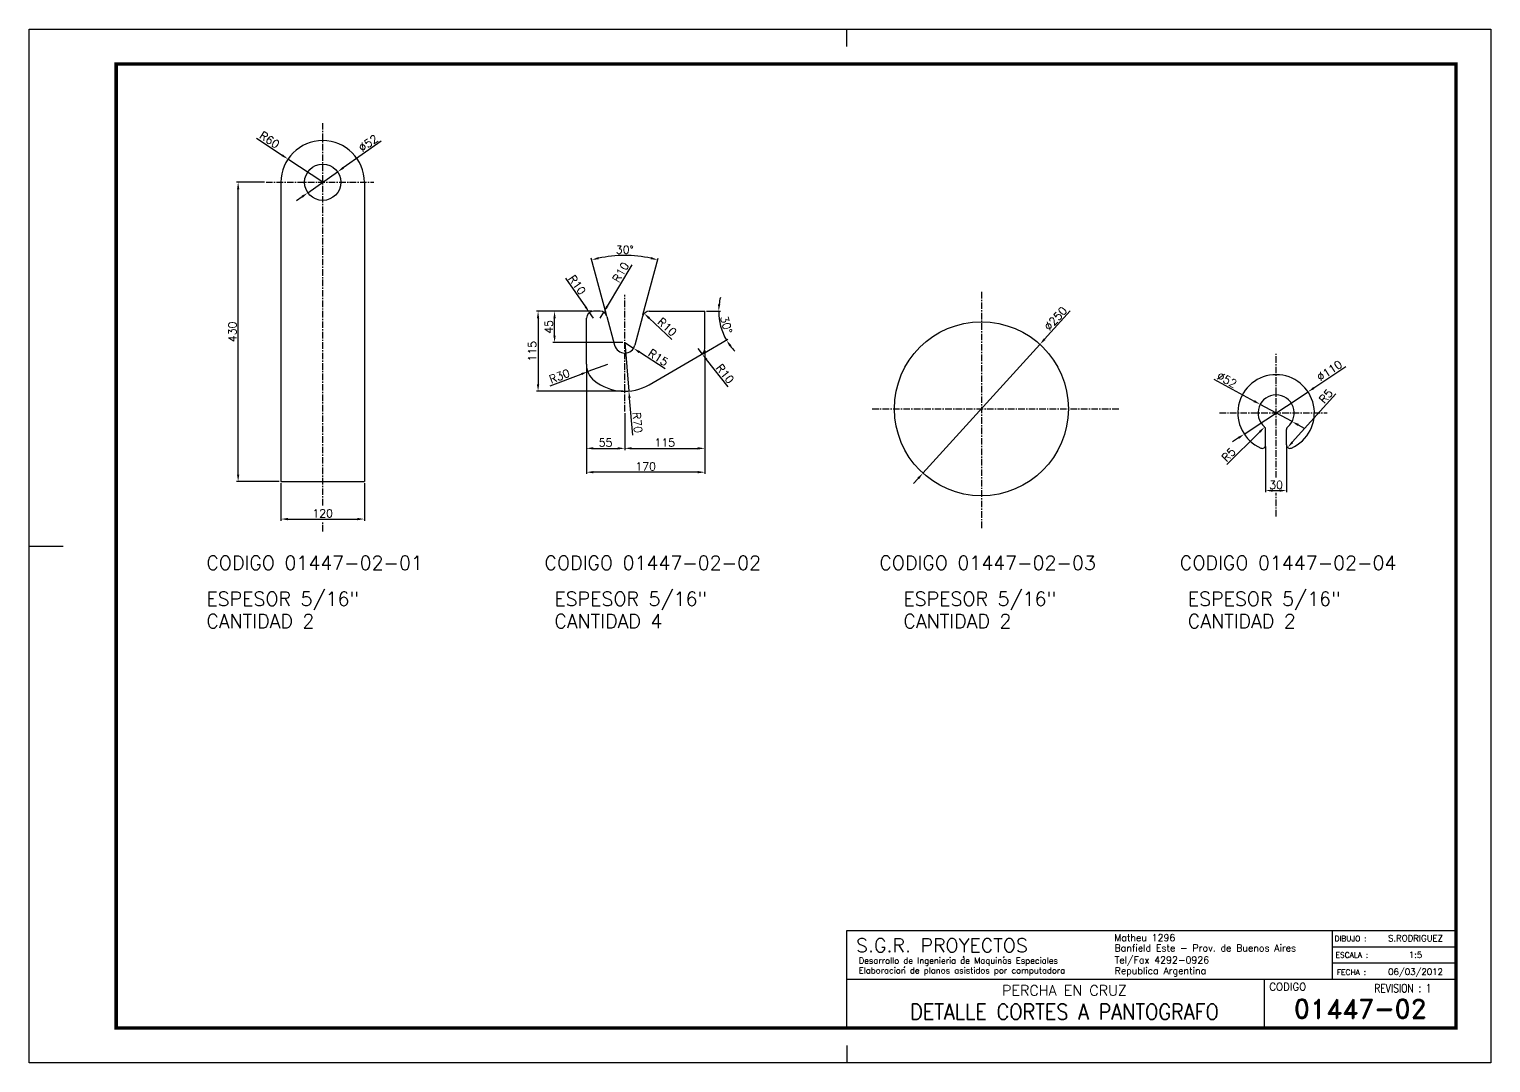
# Model space of a CAD drawing. Extents: x -13768 to 18086, y -10615 to 1188.
# Drawn here: x -11486 to -9386, y -6377 to -4892 of the extents above; entities that cross this region are included whole.
import ezdxf
from ezdxf.enums import TextEntityAlignment as Align

# ---------------------------------------------------------------- set-up
doc = ezdxf.new("R2010")
doc.units = 0
doc.header["$LTSCALE"] = 7.5
doc.header["$MEASUREMENT"] = 0
doc.linetypes.add('CENTER', pattern=[2, 1.25, -0.25, 0.25, -0.25])
doc.layers.get('0').update_dxf_attribs({"linetype": 'CONTINUOUS'})
doc.layers.get('DEFPOINTS').update_dxf_attribs({"linetype": 'CONTINUOUS'})
for name, color, linetype in [('1', 1, 'CENTER'), ('CL', 1, 'CENTER'), ('CO', 3, 'CONTINUOUS')]:
    doc.layers.add(name, color=color, linetype=linetype)
doc.styles.add('ROMAND', font='ROMAND')
doc.styles.add('ROMANS', font='ROMANS.SHX')
doc.dimstyles.new('5', dxfattribs={"dimscale": 5, "dimtxt": 2.3, "dimasz": 2, "dimexe": 0.5, "dimexo": 0.5, "dimgap": 0.5, "dimtad": 1, "dimdec": 0, "dimdsep": 46, "dimtxsty": 'ROMANS', "dimcen": -2, "dimclrt": 7, "dimadec": 0, "dimazin": 0, "dimtfac": 0.869565, "dimtdec": 0, "dimtmove": 0, "dimatfit": 3, "dimfxl": 1, "dimtolj": 1, "dimarcsym": 0})

# ---------------------------------------------------------------- blocks, each defined once
blk = doc.blocks.new('*D841')
at = {"layer": 'CO', "color": 0, "lineweight": -2}
for p, q in [((-11148.5, -5111.7), (-11188.7, -5111.7)), ((-11186.2, -5531.7), (-11186.2, -5121.7)), ((-11127.2, -5541.7), (-11188.7, -5541.7))]:
    blk.add_line(p, q, dxfattribs=at)
at = {"layer": 'CO', "color": 0}
for points in [[(-11187.8, -5121.7), (-11184.5, -5121.7), (-11186.2, -5111.7)], [(-11187.8, -5531.7), (-11184.5, -5531.7), (-11186.2, -5541.7)]]:
    blk.add_solid(points, dxfattribs=at)
at = {"layer": 'DEFPOINTS', "color": 0}
for p in [(-11186.2, -5111.7), (-11146, -5111.7), (-11124.7, -5541.7)]:
    blk.add_point(p, dxfattribs=at)
at = {"layer": 'CO', "color": 7, "insert": (-11194.4, -5326.7), "char_height": 11.5, "attachment_point": 5, "rotation": 90, "style": 'ROMANS'}
blk.add_mtext('\\A1;430', dxfattribs=at)
blk = doc.blocks.new('*D842')
at = {"layer": 'CO', "color": 0, "lineweight": -2}
for p, q in [((-11124.7, -5544.2), (-11124.7, -5598.1)), ((-11004.7, -5544.2), (-11004.7, -5598.1)), ((-11114.7, -5595.6), (-11014.7, -5595.6))]:
    blk.add_line(p, q, dxfattribs=at)
at = {"layer": 'CO', "color": 0}
for points in [[(-11114.7, -5594), (-11114.7, -5597.3), (-11124.7, -5595.6)], [(-11014.7, -5594), (-11014.7, -5597.3), (-11004.7, -5595.6)]]:
    blk.add_solid(points, dxfattribs=at)
at = {"layer": 'DEFPOINTS', "color": 0}
for p in [(-11124.7, -5541.7), (-11004.7, -5541.7), (-11004.7, -5595.6)]:
    blk.add_point(p, dxfattribs=at)
at = {"layer": 'CO', "color": 7, "insert": (-11064.7, -5587.4), "char_height": 11.5, "attachment_point": 5, "style": 'ROMANS'}
blk.add_mtext('\\A1;120', dxfattribs=at)
blk = doc.blocks.new('*D843')
at = {"layer": 'CO', "color": 0, "lineweight": -2}
for p, q in [((-10980.5, -5052.5), (-11035.2, -5091)), ((-11085.9, -5126.7), (-11043.4, -5096.8)), ((-11094.1, -5132.5), (-11102.3, -5138.2))]:
    blk.add_line(p, q, dxfattribs=at)
at = {"layer": 'CO', "color": 0}
for points in [[(-11036.2, -5089.7), (-11034.3, -5092.4), (-11043.4, -5096.8)], [(-11095.1, -5131.1), (-11093.2, -5133.8), (-11085.9, -5126.7)]]:
    blk.add_solid(points, dxfattribs=at)
at = {"layer": 'DEFPOINTS', "color": 0}
for p in [(-11043.4, -5096.8), (-11085.9, -5126.7)]:
    blk.add_point(p, dxfattribs=at)
at = {"layer": 'CO', "color": 7, "insert": (-10999.2, -5055.6), "char_height": 11.5, "attachment_point": 5, "rotation": 35.131, "style": 'ROMANS'}
blk.add_mtext('\\A1;∅52', dxfattribs=at)
blk = doc.blocks.new('*D844')
at = {"layer": 'CO', "color": 0, "lineweight": -2}
for p, q in [((-11160, -5048.1), (-11122.9, -5072.9)), ((-11064.7, -5111.7), (-11114.6, -5078.4))]:
    blk.add_line(p, q, dxfattribs=at)
at = {"layer": 'CO', "color": 0}
blk.add_solid([(-11122, -5071.5), (-11123.8, -5074.2), (-11114.6, -5078.4)], dxfattribs=at)
at = {"layer": 'DEFPOINTS', "color": 0}
for p in [(-11114.6, -5078.4), (-11064.7, -5111.7)]:
    blk.add_point(p, dxfattribs=at)
at = {"layer": 'CO', "color": 7, "insert": (-11141, -5050.8), "char_height": 11.5, "attachment_point": 5, "rotation": 326.2628, "style": 'ROMANS'}
blk.add_mtext('\\A1;R60', dxfattribs=at)
blk = doc.blocks.new('*D845')
at = {"layer": 'CO', "color": 0, "lineweight": -2}
for p, q in [((-10515.7, -5353.2), (-10515.7, -5530.8)), ((-10685.7, -5375.8), (-10685.7, -5530.8)), ((-10525.7, -5528.3), (-10675.7, -5528.3))]:
    blk.add_line(p, q, dxfattribs=at)
at = {"layer": 'CO', "color": 0}
for points in [[(-10675.7, -5526.6), (-10675.7, -5529.9), (-10685.7, -5528.3)], [(-10525.7, -5526.6), (-10525.7, -5529.9), (-10515.7, -5528.3)]]:
    blk.add_solid(points, dxfattribs=at)
at = {"layer": 'DEFPOINTS', "color": 0}
for p in [(-10515.7, -5350.7), (-10685.7, -5373.3), (-10685.7, -5528.3)]:
    blk.add_point(p, dxfattribs=at)
at = {"layer": 'CO', "color": 7, "insert": (-10600.7, -5520), "char_height": 11.5, "attachment_point": 5, "style": 'ROMANS'}
blk.add_mtext('\\A1;170', dxfattribs=at)
blk = doc.blocks.new('*D846')
at = {"layer": 'CO', "color": 0, "lineweight": -2}
for p, q in [((-10685.7, -5375.8), (-10685.7, -5496.5)), ((-10630.7, -5443.5), (-10630.7, -5496.5)), ((-10675.7, -5494), (-10640.7, -5494))]:
    blk.add_line(p, q, dxfattribs=at)
at = {"layer": 'CO', "color": 0}
for points in [[(-10675.7, -5492.3), (-10675.7, -5495.7), (-10685.7, -5494)], [(-10640.7, -5492.3), (-10640.7, -5495.7), (-10630.7, -5494)]]:
    blk.add_solid(points, dxfattribs=at)
at = {"layer": 'DEFPOINTS', "color": 0}
for p in [(-10685.7, -5373.3), (-10630.7, -5441), (-10630.7, -5494)]:
    blk.add_point(p, dxfattribs=at)
at = {"layer": 'CO', "color": 7, "insert": (-10658.2, -5485.7), "char_height": 11.5, "attachment_point": 5, "style": 'ROMANS'}
blk.add_mtext('\\A1;55', dxfattribs=at)
blk = doc.blocks.new('*D847')
at = {"layer": 'CO', "color": 0, "lineweight": -2}
for p, q in [((-10515.7, -5353.2), (-10515.7, -5496.5)), ((-10630.7, -5443.5), (-10630.7, -5496.5)), ((-10620.7, -5494), (-10525.7, -5494))]:
    blk.add_line(p, q, dxfattribs=at)
at = {"layer": 'CO', "color": 0}
for points in [[(-10620.7, -5492.3), (-10620.7, -5495.7), (-10630.7, -5494)], [(-10525.7, -5492.3), (-10525.7, -5495.7), (-10515.7, -5494)]]:
    blk.add_solid(points, dxfattribs=at)
at = {"layer": 'DEFPOINTS', "color": 0}
for p in [(-10515.7, -5350.7), (-10630.7, -5441), (-10515.7, -5494)]:
    blk.add_point(p, dxfattribs=at)
at = {"layer": 'CO', "color": 7, "insert": (-10573.2, -5485.7), "char_height": 11.5, "attachment_point": 5, "style": 'ROMANS'}
blk.add_mtext('\\A1;115', dxfattribs=at)
blk = doc.blocks.new('*D848')
at = {"layer": 'CO', "color": 0, "lineweight": -2}
for p, q in [((-10678.2, -5297), (-10734, -5297)), ((-10731.5, -5332), (-10731.5, -5307)), ((-10633.2, -5342), (-10734, -5342))]:
    blk.add_line(p, q, dxfattribs=at)
at = {"layer": 'CO', "color": 0}
for points in [[(-10733.2, -5307), (-10729.9, -5307), (-10731.5, -5297)], [(-10733.2, -5332), (-10729.9, -5332), (-10731.5, -5342)]]:
    blk.add_solid(points, dxfattribs=at)
at = {"layer": 'DEFPOINTS', "color": 0}
for p in [(-10731.5, -5297), (-10675.7, -5297), (-10630.7, -5342)]:
    blk.add_point(p, dxfattribs=at)
at = {"layer": 'CO', "color": 7, "insert": (-10739.8, -5319.5), "char_height": 11.5, "attachment_point": 5, "rotation": 90, "style": 'ROMANS'}
blk.add_mtext('\\A1;45', dxfattribs=at)
blk = doc.blocks.new('*D849')
at = {"layer": 'CO', "color": 0, "lineweight": -2}
for p, q in [((-10678.2, -5297), (-10757.7, -5297)), ((-10755.2, -5307), (-10755.2, -5402)), ((-10633.2, -5412), (-10757.7, -5412))]:
    blk.add_line(p, q, dxfattribs=at)
at = {"layer": 'CO', "color": 0}
for points in [[(-10756.9, -5307), (-10753.6, -5307), (-10755.2, -5297)], [(-10756.9, -5402), (-10753.6, -5402), (-10755.2, -5412)]]:
    blk.add_solid(points, dxfattribs=at)
at = {"layer": 'DEFPOINTS', "color": 0}
for p in [(-10675.7, -5297), (-10755.2, -5412), (-10630.7, -5412)]:
    blk.add_point(p, dxfattribs=at)
at = {"layer": 'CO', "color": 7, "insert": (-10763.5, -5354.5), "char_height": 11.5, "attachment_point": 5, "rotation": 90, "style": 'ROMANS'}
blk.add_mtext('\\A1;115', dxfattribs=at)
blk = doc.blocks.new('*D850')
at = {"layer": 'CO', "color": 0, "lineweight": -2}
for p, q in [((-10630.7, -5342), (-10618.1, -5350.2)), ((-10572.4, -5379.9), (-10609.7, -5355.7))]:
    blk.add_line(p, q, dxfattribs=at)
at = {"layer": 'CO', "color": 0}
blk.add_solid([(-10608.8, -5354.3), (-10610.6, -5357.1), (-10618.1, -5350.2)], dxfattribs=at)
at = {"layer": 'DEFPOINTS', "color": 0}
for p in [(-10630.7, -5342), (-10618.1, -5350.2)]:
    blk.add_point(p, dxfattribs=at)
at = {"layer": 'CO', "color": 7, "insert": (-10582.4, -5363.6), "char_height": 11.5, "attachment_point": 5, "rotation": 326.9802, "style": 'ROMANS'}
blk.add_mtext('\\A1;R15', dxfattribs=at)
blk = doc.blocks.new('*D851')
at = {"layer": 'CO', "color": 0, "lineweight": -2}
for p, q in [((-10630.7, -5342), (-10624.7, -5411.8)), ((-10619.2, -5474.9), (-10623.8, -5421.7))]:
    blk.add_line(p, q, dxfattribs=at)
at = {"layer": 'CO', "color": 0}
blk.add_solid([(-10622.2, -5421.6), (-10625.5, -5421.9), (-10624.7, -5411.8)], dxfattribs=at)
at = {"layer": 'DEFPOINTS', "color": 0}
for p in [(-10630.7, -5342), (-10624.7, -5411.8)]:
    blk.add_point(p, dxfattribs=at)
at = {"layer": 'CO', "color": 7, "insert": (-10612.5, -5457), "char_height": 11.5, "attachment_point": 5, "rotation": 274.9411, "style": 'ROMANS'}
blk.add_mtext('\\A1;R70', dxfattribs=at)
blk = doc.blocks.new('*D852')
at = {"layer": 'CO', "color": 0, "lineweight": -2}
for p, q in [((-10655.7, -5373.3), (-10683.8, -5383.8)), ((-10737.7, -5404.1), (-10693.1, -5387.3))]:
    blk.add_line(p, q, dxfattribs=at)
at = {"layer": 'CO', "color": 0}
blk.add_solid([(-10693.7, -5385.8), (-10692.6, -5388.9), (-10683.8, -5383.8)], dxfattribs=at)
at = {"layer": 'DEFPOINTS', "color": 0}
for p in [(-10655.7, -5373.3), (-10683.8, -5383.8)]:
    blk.add_point(p, dxfattribs=at)
at = {"layer": 'CO', "color": 7, "insert": (-10724.4, -5390.3), "char_height": 11.5, "attachment_point": 5, "rotation": 20.6155, "style": 'ROMANS'}
blk.add_mtext('\\A1;R30', dxfattribs=at)
blk = doc.blocks.new('*D853')
at = {"layer": 'CO', "color": 0, "lineweight": -2}
for p, q in [((-10715.7, -5249.7), (-10687.1, -5290.6)), ((-10675.7, -5307), (-10681.4, -5298.8))]:
    blk.add_line(p, q, dxfattribs=at)
at = {"layer": 'CO', "color": 0}
blk.add_solid([(-10685.8, -5289.7), (-10688.5, -5291.6), (-10681.4, -5298.8)], dxfattribs=at)
at = {"layer": 'DEFPOINTS', "color": 0}
for p in [(-10681.4, -5298.8), (-10675.7, -5307)]:
    blk.add_point(p, dxfattribs=at)
at = {"layer": 'CO', "color": 7, "insert": (-10699.1, -5259.1), "char_height": 11.5, "attachment_point": 5, "rotation": 304.8924, "style": 'ROMANS'}
blk.add_mtext('\\A1;R10', dxfattribs=at)
blk = doc.blocks.new('*D854')
at = {"layer": 'CO', "color": 0, "lineweight": -2}
for p, q in [((-10620.6, -5230.4), (-10655.8, -5289.8)), ((-10666, -5307), (-10660.9, -5298.4))]:
    blk.add_line(p, q, dxfattribs=at)
at = {"layer": 'CO', "color": 0}
blk.add_solid([(-10657.2, -5289), (-10654.3, -5290.7), (-10660.9, -5298.4)], dxfattribs=at)
at = {"layer": 'DEFPOINTS', "color": 0}
for p in [(-10666, -5307), (-10660.9, -5298.4)]:
    blk.add_point(p, dxfattribs=at)
at = {"layer": 'CO', "color": 7, "insert": (-10636.5, -5241), "char_height": 11.5, "attachment_point": 5, "rotation": 59.4007, "style": 'ROMANS'}
blk.add_mtext('\\A1;R10', dxfattribs=at)
blk = doc.blocks.new('*D855')
at = {"layer": 'CO', "color": 0, "lineweight": -2}
blk.add_line((-10562.8, -5337.4), (-10595.4, -5307), dxfattribs=at)
at = {"layer": 'CO', "color": 0}
blk.add_solid([(-10594.3, -5305.8), (-10596.6, -5308.3), (-10602.8, -5300.2)], dxfattribs=at)
at = {"layer": 'DEFPOINTS', "color": 0}
for p in [(-10602.8, -5300.2), (-10595.4, -5307)]:
    blk.add_point(p, dxfattribs=at)
at = {"layer": 'CO', "color": 7, "insert": (-10569.8, -5319.6), "char_height": 11.5, "attachment_point": 5, "rotation": 317.0908, "style": 'ROMANS'}
blk.add_mtext('\\A1;R10', dxfattribs=at)
blk = doc.blocks.new('*D856')
at = {"layer": 'CO', "color": 0, "lineweight": -2}
for p, q in [((-10513.2, -5297), (-10493.2, -5297)), ((-10518.5, -5358.1), (-10482.4, -5337.2))]:
    blk.add_line(p, q, dxfattribs=at)
for start, end in [(166.1687, 173.0843), (180, 210), (216.9157, 223.8313)]:
    blk.add_arc((-10412.8, -5297), 82.9, start, end, dxfattribs=at)
at = {"layer": 'CO', "color": 0}
for points in [[(-10493.4, -5287.2), (-10496.7, -5287), (-10495.7, -5297)], [(-10480.4, -5347.7), (-10477.6, -5345.9), (-10484.6, -5338.5)]]:
    blk.add_solid(points, dxfattribs=at)
at = {"layer": 'DEFPOINTS', "color": 0}
for p in [(-10595.4, -5297), (-10515.7, -5297), (-10494.4, -5311.4), (-10520.7, -5359.4), (-10595.7, -5402.7)]:
    blk.add_point(p, dxfattribs=at)
at = {"layer": 'CO', "color": 7, "insert": (-10484.9, -5316.4), "char_height": 11.5, "attachment_point": 5, "rotation": 285, "style": 'ROMANS'}
blk.add_mtext('\\A1;30°', dxfattribs=at)
blk = doc.blocks.new('*D857')
at = {"layer": 'CO', "color": 0, "lineweight": -2}
for p, q in [((-10525.7, -5350.7), (-10519.5, -5358.5)), ((-10482.3, -5405.6), (-10513.3, -5366.4))]:
    blk.add_line(p, q, dxfattribs=at)
at = {"layer": 'CO', "color": 0}
blk.add_solid([(-10512, -5365.4), (-10514.6, -5367.4), (-10519.5, -5358.5)], dxfattribs=at)
at = {"layer": 'DEFPOINTS', "color": 0}
for p in [(-10525.7, -5350.7), (-10519.5, -5358.5)]:
    blk.add_point(p, dxfattribs=at)
at = {"layer": 'CO', "color": 7, "insert": (-10486.6, -5386.9), "char_height": 11.5, "attachment_point": 5, "rotation": 308.3243, "style": 'ROMANS'}
blk.add_mtext('\\A1;R10', dxfattribs=at)
blk = doc.blocks.new('*D858')
at = {"layer": 'CO', "color": 0, "lineweight": -2}
for p, q in [((-10656.9, -5302), (-10678.7, -5220.7)), ((-10604.5, -5302), (-10582.7, -5220.7))]:
    blk.add_line(p, q, dxfattribs=at)
blk.add_arc((-10630.7, -5400), 183.1, 78.1298, 101.8702, dxfattribs=at)
at = {"layer": 'CO', "color": 0}
for points in [[(-10668, -5222.4), (-10668.7, -5219.2), (-10678.1, -5223.1)], [(-10592.7, -5219.2), (-10593.4, -5222.4), (-10583.3, -5223.1)]]:
    blk.add_solid(points, dxfattribs=at)
at = {"layer": 'DEFPOINTS', "color": 0}
for p in [(-10614.7, -5217.6), (-10656.3, -5304.4), (-10605.1, -5304.4), (-10645.2, -5345.9), (-10616.2, -5345.9)]:
    blk.add_point(p, dxfattribs=at)
at = {"layer": 'CO', "color": 7, "insert": (-10630.7, -5208.6), "char_height": 11.5, "attachment_point": 5, "style": 'ROMANS'}
blk.add_mtext('\\A1;30°', dxfattribs=at)
blk = doc.blocks.new('*D859')
at = {"layer": 'CO', "color": 0, "lineweight": -2}
for p, q in [((-9990.5, -5296.5), (-10027.4, -5337.2)), ((-10202.2, -5529.7), (-10034.2, -5344.6)), ((-10208.9, -5537.1), (-10215.7, -5544.5))]:
    blk.add_line(p, q, dxfattribs=at)
at = {"layer": 'CO', "color": 0}
for points in [[(-10028.7, -5336.1), (-10026.2, -5338.3), (-10034.2, -5344.6)], [(-10210.2, -5536), (-10207.7, -5538.2), (-10202.2, -5529.7)]]:
    blk.add_solid(points, dxfattribs=at)
at = {"layer": 'DEFPOINTS', "color": 0}
for p in [(-10034.2, -5344.6), (-10202.2, -5529.7)]:
    blk.add_point(p, dxfattribs=at)
at = {"layer": 'CO', "color": 7, "insert": (-10011.7, -5307.6), "char_height": 11.5, "attachment_point": 5, "rotation": 47.7652, "style": 'ROMANS'}
blk.add_mtext('\\A1;∅250', dxfattribs=at)
blk = doc.blocks.new('*D860')
at = {"layer": 'CO', "color": 0, "lineweight": -2}
for p, q in [((-9594.8, -5376.9), (-9640.6, -5407.3)), ((-9740.6, -5473.6), (-9648.9, -5412.8)), ((-9749, -5479.1), (-9757.3, -5484.6))]:
    blk.add_line(p, q, dxfattribs=at)
at = {"layer": 'CO', "color": 0}
for points in [[(-9641.5, -5405.9), (-9639.7, -5408.7), (-9648.9, -5412.8)], [(-9749.9, -5477.7), (-9748.1, -5480.5), (-9740.6, -5473.6)]]:
    blk.add_solid(points, dxfattribs=at)
at = {"layer": 'DEFPOINTS', "color": 0}
for p in [(-9648.9, -5412.8), (-9740.6, -5473.6)]:
    blk.add_point(p, dxfattribs=at)
at = {"layer": 'CO', "color": 7, "insert": (-9618.1, -5382.5), "char_height": 11.5, "attachment_point": 5, "rotation": 33.5196, "style": 'ROMANS'}
blk.add_mtext('\\A1;∅110', dxfattribs=at)
blk = doc.blocks.new('*D861')
at = {"layer": 'CO', "color": 0, "lineweight": -2}
for p, q in [((-9784.3, -5394.8), (-9726.5, -5426.1)), ((-9671.9, -5455.5), (-9717.7, -5430.8)), ((-9663.1, -5460.3), (-9654.3, -5465))]:
    blk.add_line(p, q, dxfattribs=at)
at = {"layer": 'CO', "color": 0}
for points in [[(-9725.7, -5424.6), (-9727.3, -5427.5), (-9717.7, -5430.8)], [(-9662.3, -5458.8), (-9663.9, -5461.8), (-9671.9, -5455.5)]]:
    blk.add_solid(points, dxfattribs=at)
at = {"layer": 'DEFPOINTS', "color": 0}
for p in [(-9717.7, -5430.8), (-9671.9, -5455.5)]:
    blk.add_point(p, dxfattribs=at)
at = {"layer": 'CO', "color": 7, "insert": (-9765.4, -5395.6), "char_height": 11.5, "attachment_point": 5, "rotation": 331.6146, "style": 'ROMANS'}
blk.add_mtext('\\A1;∅52', dxfattribs=at)
blk = doc.blocks.new('*D862')
at = {"layer": 'CO', "color": 0, "lineweight": -2}
for p, q in [((-9709.8, -5491.5), (-9709.8, -5557.2)), ((-9679.8, -5491.5), (-9679.8, -5557.2)), ((-9699.8, -5554.7), (-9689.8, -5554.7))]:
    blk.add_line(p, q, dxfattribs=at)
at = {"layer": 'CO', "color": 0}
for points in [[(-9699.8, -5553), (-9699.8, -5556.4), (-9709.8, -5554.7)], [(-9689.8, -5553), (-9689.8, -5556.4), (-9679.8, -5554.7)]]:
    blk.add_solid(points, dxfattribs=at)
at = {"layer": 'DEFPOINTS', "color": 0}
for p in [(-9709.8, -5489), (-9679.8, -5489), (-9679.8, -5554.7)]:
    blk.add_point(p, dxfattribs=at)
at = {"layer": 'CO', "color": 7, "insert": (-9694.8, -5546.5), "char_height": 11.5, "attachment_point": 5, "style": 'ROMANS'}
blk.add_mtext('\\A1;30', dxfattribs=at)
blk = doc.blocks.new('*D863')
at = {"layer": 'CO', "color": 0, "lineweight": -2}
blk.add_line((-9609.2, -5415.7), (-9671.5, -5485.3), dxfattribs=at)
at = {"layer": 'CO', "color": 0}
blk.add_solid([(-9672.7, -5484.2), (-9670.2, -5486.4), (-9678.1, -5492.7)], dxfattribs=at)
at = {"layer": 'DEFPOINTS', "color": 0}
for p in [(-9678.1, -5492.7), (-9674.8, -5489)]:
    blk.add_point(p, dxfattribs=at)
at = {"layer": 'CO', "color": 7, "insert": (-9623.2, -5419), "char_height": 11.5, "attachment_point": 5, "rotation": 48.1582, "style": 'ROMANS'}
blk.add_mtext('\\A1;R5', dxfattribs=at)
blk = doc.blocks.new('*D864')
at = {"layer": 'CO', "color": 0, "lineweight": -2}
blk.add_line((-9765.6, -5517.2), (-9718.3, -5470.4), dxfattribs=at)
at = {"layer": 'CO', "color": 0}
blk.add_solid([(-9719.5, -5469.2), (-9717.2, -5471.6), (-9711.2, -5463.3)], dxfattribs=at)
at = {"layer": 'DEFPOINTS', "color": 0}
for p in [(-9714.8, -5466.9), (-9711.2, -5463.3)]:
    blk.add_point(p, dxfattribs=at)
at = {"layer": 'CO', "color": 7, "insert": (-9763, -5503), "char_height": 11.5, "attachment_point": 5, "rotation": 44.7011, "style": 'ROMANS'}
blk.add_mtext('\\A1;R5', dxfattribs=at)
blk = doc.blocks.new('A3G')
for p, q in [((235, 292), (235, 297)), ((0, 148.5), (9.75, 148.5)), ((235, 5), (235, 0))]:
    blk.add_line(p, q)
blk.add_lwpolyline([(0, 297), (420, 297), (420, 0), (0, 0)], close=True)
at = {"const_width": 1}
blk.add_lwpolyline([(25, 287), (410, 287), (410, 10), (25, 10)], close=True, dxfattribs=at)
blk = doc.blocks.new('sgrrot')
for p, q in [((-175, 28), (0, 28)), ((-175, 0), (-175, 28)), ((-35.5, 14), (-35.5, 28)), ((0, 0), (0, 28)), ((-35.5, 23.33), (0, 23.33)), ((-35.5, 18.67), (0, 18.67)), ((-175, 14), (0, 14)), ((-55, 0), (-55, 14)), ((-175, 0), (0, 0))]:
    blk.add_line(p, q)
at = {"layer": '1'}
for p, q in [((-158.6, 17.3), (-158.33, 17.67)), ((-141.63, 20.24), (-141.37, 20.61)), ((-130.02, 20.17), (-129.76, 20.54))]:
    blk.add_line(p, q, dxfattribs=at)
at = {"style": 'ROMANS'}
blk.add_text('S.G.R. PROYECTOS', height=4, dxfattribs=at).set_placement((-172.4, 21.74))
for tag, height, style, p in [('SUBCONJUNTO', 3, 'ROMANS', (-112.5, 10.79)), ('DENOMINACION', 4.5, 'ROMANS', (-112.5, 4.52)), ('COD-PLA', 5.4, 'ROMAND', (-27.5, 5.5))]:
    blk.add_attdef(tag, text='', height=height, dxfattribs=dict(style=style)).set_placement(p, align=Align.MIDDLE)
at = {"layer": '1', "style": 'ROMANS'}
for s, height, p in [('Matheu 1296', 1.98, (-98.22, 24.96)), ('DIBUJO :', 1.575, (-34.9, 24.9)), ('Banfield Este - Prov. de Buenos Aires', 1.98, (-98.13, 22.01)), ('ESCALA :', 1.575, (-34.61, 20.19)), ('Desarrollo de Ingenieria de Maquinas Especiales', 1.75, (-171.62, 18.48)), ('Elaboracion de planos asistidos por computadora', 1.75, (-171.62, 15.65)), ('Tel/Fax 4292-0926', 1.98, (-98.08, 18.52)), ('Republica Argentina', 1.98, (-98.08, 15.44)), ('FECHA :', 1.575, (-34.24, 15.23)), ('CODIGO', 2.16, (-53.67, 10.78))]:
    blk.add_text(s, height=height, dxfattribs=at).set_placement(p)
for tag, p in [('DIB', (-11.62, 24.89)), ('ESC', (-11.62, 20.12)), ('FECHA', (-11.62, 15.25))]:
    blk.add_attdef(tag, text='', height=1.8, dxfattribs=at).set_placement(p, align=Align.CENTER)

msp = doc.modelspace()

# ---------------------------------------------------------------- linework, layer by layer
for p, q in [((-11124.6857, -5111.73983), (-11124.6857, -5541.73983)), ((-11004.6857, -5111.73983), (-11004.6857, -5541.73983)), ((-10685.70173, -5373.25815), (-10685.70173, -5307.03316)), ((-10665.96186, -5297.03316), (-10675.70173, -5297.03316)), ((-10656.3026, -5304.44497), (-10645.19062, -5345.91544)), ((-10605.10086, -5304.44497), (-10616.21284, -5345.91544)), ((-10595.4416, -5297.03316), (-10515.70173, -5297.03316)), ((-10515.70173, -5350.69341), (-10515.70173, -5297.03316)), ((-10595.70173, -5402.65494), (-10520.70173, -5359.35367)), ((-9709.79427, -5489.00437), (-9709.79427, -5466.86405)), ((-9679.79427, -5489.00437), (-9679.79427, -5466.86405)), ((-11124.6857, -5541.73983), (-11004.6857, -5541.73983))]:
    msp.add_line(p, q)
for centre, radius in [((-11064.6857, -5111.73983), 26), ((-10118.19225, -5437.16952), 125)]:
    msp.add_circle(centre, radius)
for centre, radius, start, end in [((-11064.6857, -5111.73983), 60, 0, 180), ((-10675.70173, -5307.03316), 10, 90, 180), ((-10665.96186, -5307.03316), 10, 15, 90), ((-10595.4416, -5307.03316), 10, 90, 165), ((-10630.70173, -5342.03316), 15, 195, 345), ((-10525.70173, -5350.69341), 10, 300, 0), ((-10655.70173, -5373.25815), 30, 180, 231.31781255), ((-10630.70173, -5342.03316), 70, 231.31781255, 300), ((-9694.79427, -5443.17861), 55, 293.57817848, 246.42182152), ((-9694.79427, -5443.17861), 26, 310.17776954, 229.82223046), ((-9714.79427, -5466.86405), 5, 0, 49.82223046), ((-9674.79427, -5466.86405), 5, 130.17776954, 180), ((-9714.79427, -5489.00437), 5, 246.42182152, 0), ((-9674.79427, -5489.00437), 5, 180, 293.57817848)]:
    msp.add_arc(centre, radius, start, end)
at = {"layer": 'CL'}
for p, q in [((-11064.6857, -5575.98304), (-11064.6857, -5025.02829)), ((-11145.96821, -5111.73983), (-10991.23973, -5111.73983)), ((-10118.19225, -5269.28121), (-10118.19225, -5608.97407)), ((-10630.70173, -5440.9787), (-10630.70173, -5273.44551)), ((-9694.79427, -5536.11034), (-9694.79427, -5356.46707)), ((-10275.21274, -5437.16952), (-9920.6462, -5437.16952)), ((-9776.07679, -5443.17861), (-9621.3483, -5443.17861)), ((-9694.79427, -5591.90588), (-9694.79427, -5557.73652)), ((-11064.6857, -5613.49606), (-11064.6857, -5600.3665))]:
    msp.add_line(p, q, dxfattribs=at)

# ---------------------------------------------------------------- block references
at = {"xscale": 5, "yscale": 5, "zscale": 5}
msp.add_blockref('A3G', (-11486.34446, -6376.81406), dxfattribs=at)
ref = msp.add_blockref('sgrrot', (-9436.34446, -6326.81406), dxfattribs=dict(xscale=4.99999999999998, yscale=4.99999999999998, zscale=4.999999999999568))
ref.add_attrib('COD-PLA', '01447-02', dxfattribs={"height": 27, "style": 'ROMAND'}).set_placement((-9573.84446, -6299.31406), align=Align.MIDDLE)
ref.add_attrib('SUBCONJUNTO', 'PERCHA EN CRUZ', dxfattribs={"height": 15, "style": 'ROMANS'}).set_placement((-9998.84446, -6272.88201), align=Align.MIDDLE)
ref.add_attrib('DENOMINACION', 'DETALLE CORTES A PANTOGRAFO', dxfattribs={"height": 22.5, "style": 'ROMANS', "width": 0.9}).set_placement((-9998.84446, -6303.5696), align=Align.MIDDLE)
ref.add_attrib('FECHA', '06/03/2012', dxfattribs={"layer": '1', "height": 9, "style": 'ROMANS'}).set_placement((-9494.4523, -6250.56273), align=Align.CENTER)
ref.add_attrib('ESC', '1:5', dxfattribs={"layer": '1', "height": 9, "style": 'ROMANS'}).set_placement((-9494.4523, -6226.20751), align=Align.CENTER)
ref.add_attrib('DIB', 'S.RODRIGUEZ', dxfattribs={"layer": '1', "height": 9, "style": 'ROMANS'}).set_placement((-9494.4523, -6202.34344), align=Align.CENTER)

# ---------------------------------------------------------------- texts
at = {"layer": 'CO', "style": 'ROMANS'}
for s, p in [('CODIGO 01447-02-01', (-11231.90722, -5668.43993)), ('CODIGO 01447-02-02', (-10746.07362, -5668.43993)), ('CODIGO 01447-02-03', (-10264.93405, -5668.43993)), ('CODIGO 01447-02-04', (-9833.08197, -5668.43993)), ('ESPESOR 5/16"', (-11231.90722, -5720.05922)), ('ESPESOR 5/16"', (-10731.90114, -5720.05922)), ('ESPESOR 5/16"', (-10230.38259, -5720.05922)), ('ESPESOR 5/16"', (-9821.65347, -5720.05922)), ('CANTIDAD 2', (-11231.90722, -5752.44017)), ('CANTIDAD 4', (-10731.90114, -5752.44017)), ('CANTIDAD 2', (-10230.38259, -5752.44017)), ('CANTIDAD 2', (-9821.65347, -5752.44017))]:
    msp.add_text(s, height=20, dxfattribs=at).set_placement(p)
at = {"layer": 'CO', "style": 'ROMAND', "width": 0.8}
msp.add_text('REVISION : 1', height=12, dxfattribs=at).set_placement((-9553.74523, -6275.67226))

# ---------------------------------------------------------------- dimensions: what is measured, and where the dimension line sits
at = {"layer": 'CO'}
for center, mpoint, picture, middle in [((-11064.6857, -5111.73983), (-11114.58133, -5078.41678), '*D844', (-11141.00598, -5050.84823)), ((-10630.70173, -5342.03316), (-10618.1245, -5350.20709), '*D850', (-10582.36542, -5363.60767))]:
    dim = msp.add_radius_dim(center=center, mpoint=mpoint, dimstyle='5', dxfattribs=at)
    dim.commit()
    dim.dimension.update_dxf_attribs({"geometry": picture, "text_midpoint": middle})
for p1, p2, picture, middle in [((-11085.94949, -5126.70149), (-11043.42191, -5096.77818), '*D843', (-10994.45342, -5062.32291)), ((-9671.92025, -5455.539), (-9717.6683, -5430.81823), '*D861', (-9769.3463, -5402.89311))]:
    dim = msp.add_diameter_dim_2p(p1=p1, p2=p2, dimstyle='5', dxfattribs=at)
    dim.commit()
    dim.dimension.update_dxf_attribs({"geometry": picture, "text_midpoint": middle, "dimtype": 163})
for base, p1, p2, picture, middle in [((-11186.16797, -5111.73983), (-11124.6857, -5541.73983), (-11145.96821, -5111.73983), '*D841', (-11194.41797, -5326.73983)), ((-10755.24983, -5412.03316), (-10675.70173, -5297.03316), (-10630.70173, -5412.03316), '*D849', (-10763.49983, -5354.53316)), ((-10731.54413, -5297.03316), (-10630.70173, -5342.03316), (-10675.70173, -5297.03316), '*D848', (-10739.79413, -5319.53316))]:
    dim = msp.add_linear_dim(base=base, p1=p1, p2=p2, angle=90, dimstyle='5', dxfattribs=at)
    dim.commit()
    dim.dimension.update_dxf_attribs({"geometry": picture, "text_midpoint": middle})
for base, line1, line2, picture, middle in [((-10614.74445, -5217.59621), ((-10605.10086, -5304.44497), (-10616.21284, -5345.91544)), ((-10656.3026, -5304.44497), (-10645.19062, -5345.91544)), '*D858', (-10630.70173, -5208.6495)), ((-10494.39959, -5311.42852), ((-10595.70173, -5402.65494), (-10520.70173, -5359.35367)), ((-10595.4416, -5297.03316), (-10515.70173, -5297.03316)), '*D856', (-10484.8654, -5316.35389))]:
    dim = msp.add_angular_dim_2l(base=base, line1=line1, line2=line2, dimstyle='5', dxfattribs=at)
    dim.commit()
    dim.dimension.update_dxf_attribs({"geometry": picture, "text_midpoint": middle})
for center, mpoint, picture, middle in [((-10665.96186, -5307.03316), (-10660.87155, -5298.42567), '*D854', (-10629.41382, -5245.23206)), ((-10675.70173, -5307.03316), (-10681.42211, -5298.83088), '*D853', (-10705.82544, -5263.83967)), ((-10630.70173, -5342.03316), (-10624.67249, -5411.77302), '*D851', (-10620.70173, -5457.7025)), ((-10525.70173, -5350.69341), (-10519.50061, -5358.53854), '*D857', (-10493.03697, -5392.01809)), ((-10655.70173, -5373.25815), (-10683.78066, -5383.821), '*D852', (-10721.49961, -5398.01028))]:
    dim = msp.add_radius_dim(center=center, mpoint=mpoint, dimstyle='5', dxfattribs=at)
    dim.commit()
    dim.dimension.update_dxf_attribs({"geometry": picture, "text_midpoint": middle, "dimtype": 164})
for p1, p2, picture, middle in [((-10202.21353, -5529.7191), (-10034.17098, -5344.61993), '*D859', (-10011.72002, -5307.61648)), ((-9740.64761, -5473.55082), (-9648.94093, -5412.8064), '*D860', (-9618.07456, -5382.46554))]:
    dim = msp.add_diameter_dim_2p(p1=p1, p2=p2, dimstyle='5', dxfattribs=at)
    dim.commit()
    dim.dimension.update_dxf_attribs({"geometry": picture, "text_midpoint": middle})
for center, mpoint, picture, middle in [((-10595.4416, -5307.03316), (-10602.76594, -5300.22477), '*D855', (-10575.45663, -5325.61033)), ((-9674.79427, -5489.00437), (-9678.12965, -5492.72932), '*D863', (-9617.05318, -5424.51928)), ((-9714.79427, -5466.86405), (-9711.24034, -5463.34701), '*D864', (-9757.23209, -5508.86136))]:
    dim = msp.add_radius_dim(center=center, mpoint=mpoint, dimstyle='5', override={"dimtmove": 1}, dxfattribs=at)
    dim.commit()
    dim.dimension.update_dxf_attribs({"geometry": picture, "text_midpoint": middle, "dimtype": 164})
for base, p1, p2, picture, middle in [((-10685.70173, -5528.2635), (-10515.70173, -5350.69341), (-10685.70173, -5373.25815), '*D845', (-10600.70173, -5520.0135)), ((-10630.70173, -5493.98634), (-10685.70173, -5373.25815), (-10630.70173, -5440.9787), '*D846', (-10658.20173, -5485.73634)), ((-9679.79427, -5554.70886), (-9709.79427, -5489.00437), (-9679.79427, -5489.00437), '*D862', (-9694.79427, -5546.45886)), ((-11004.6857, -5595.62783), (-11124.6857, -5541.73983), (-11004.6857, -5541.73983), '*D842', (-11064.6857, -5587.37783))]:
    dim = msp.add_linear_dim(base=base, p1=p1, p2=p2, dimstyle='5', dxfattribs=at)
    dim.commit()
    dim.dimension.update_dxf_attribs({"geometry": picture, "text_midpoint": middle})
dim = msp.add_linear_dim(base=(-10515.70173, -5493.98634), p1=(-10630.70173, -5440.9787), p2=(-10515.70173, -5350.69341), dimstyle='5', override={"dimtmove": 1}, dxfattribs=at)
dim.commit()
dim.dimension.update_dxf_attribs({"geometry": '*D847', "text_midpoint": (-10573.20173, -5485.73634)})

doc.saveas('drawing.dxf')
